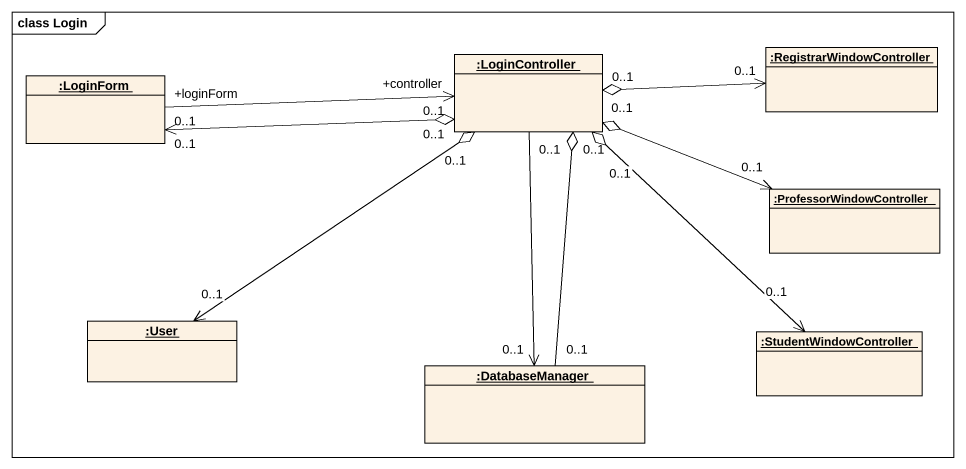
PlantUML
@startuml
mainframe class Login
hide circle
hide empty members
object ":LoginController" as LoginController
object ":RegistrarWindowController" as RegistrarWindowController
object ":LoginForm" as LoginForm
object ":ProfessorWindowController" as ProfessorWindowController
object ":User" as User
object ":DatabaseManager" as DatabaseManager
object ":StudentWindowController" as StudentWindowController
LoginController "0..1" --> "0..1" DatabaseManager
RegistrarWindowController "0..1" <-left-o "0..1" LoginController
LoginForm "+loginForm\n0..1" -right-> "+controller\n0..1" LoginController
LoginForm "0..1" <-right-o "0..1" LoginController
ProfessorWindowController "0..1" <-left-o "0..1" LoginController
User "0..1" <-up-o "0..1" LoginController
DatabaseManager "0..1" -up-o "0..1" LoginController
StudentWindowController "0..1" <-up-o "0..1" LoginController
@enduml
